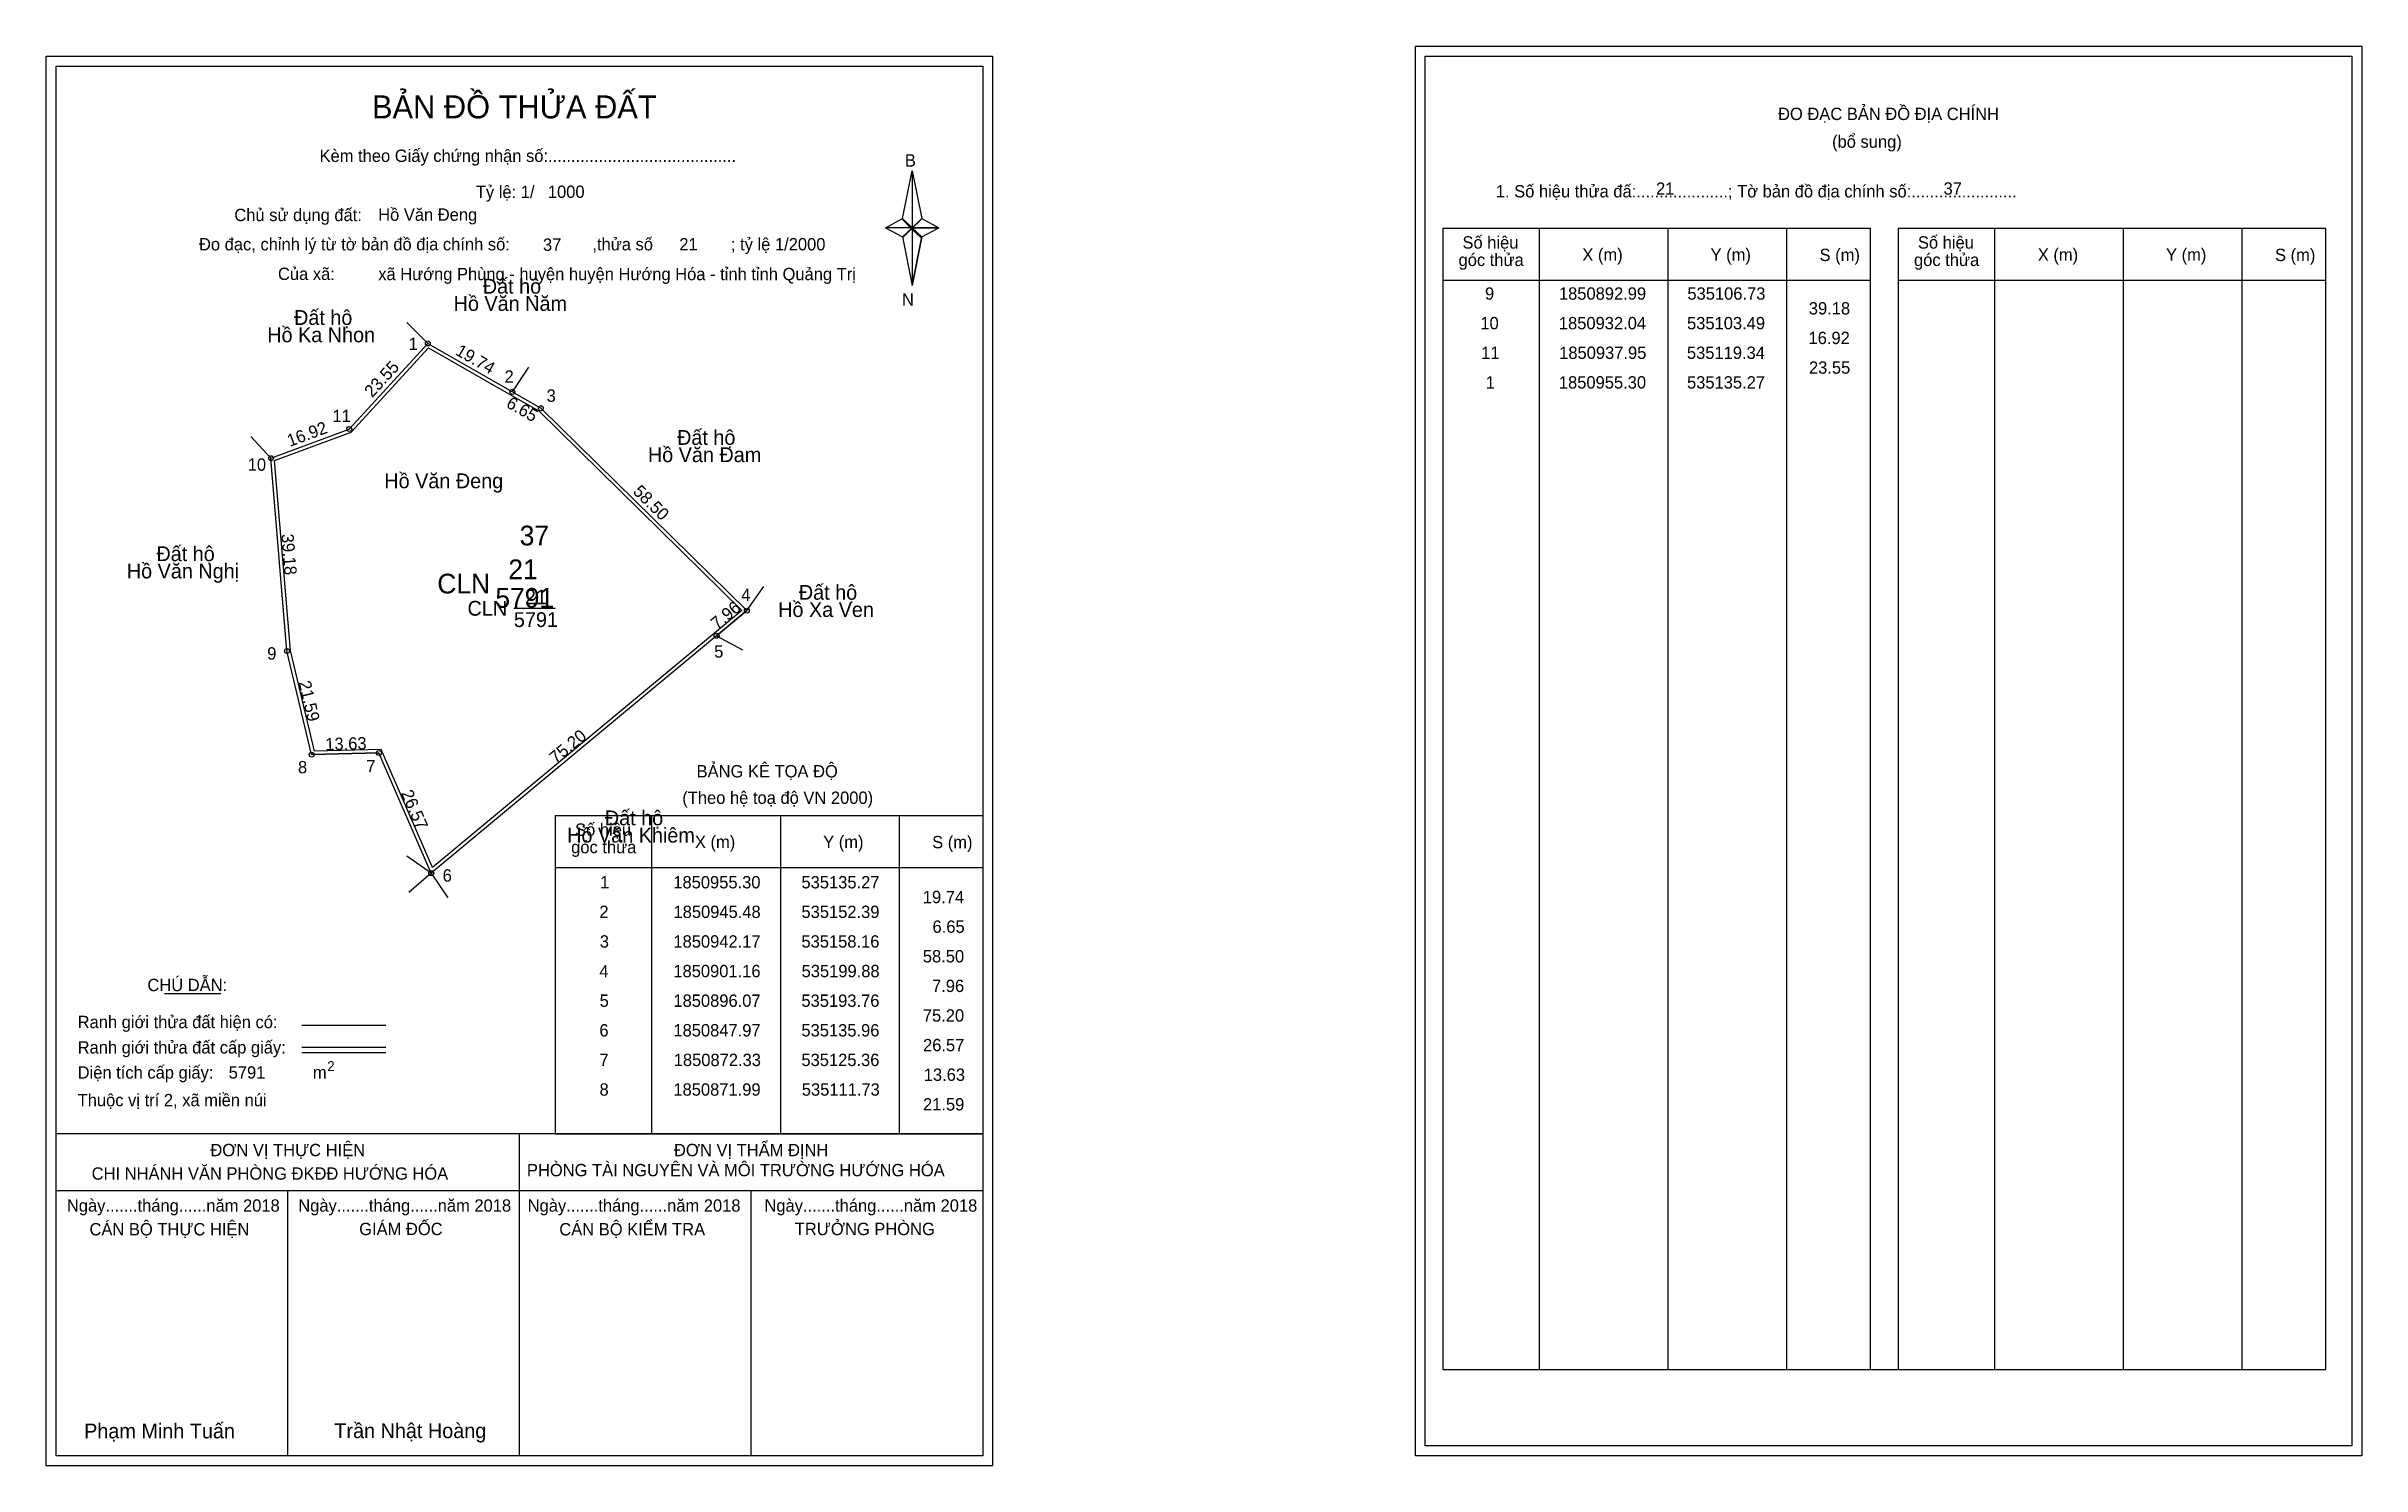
# Model space of a CAD drawing. Extents: x 535058 to 535527, y 1850728 to 1851015.
import ezdxf

# ---------------------------------------------------------------- set-up
doc = ezdxf.new("R2010")
doc.units = 0
for name, color, linetype in [('Level 1', 7, 'Continuous'), ('Level 10', 7, 'Continuous'), ('Level 11', 7, 'Continuous'), ('Level 13', 7, 'Continuous'), ('Level 2', 7, 'Continuous'), ('Level 27', 7, 'Continuous'), ('Level 3', 7, 'Continuous'), ('Level 36', 7, 'Continuous'), ('Level 4', 7, 'Continuous'), ('Level 49', 7, 'Continuous'), ('Level 5', 7, 'Continuous'), ('Level 53', 7, 'Continuous'), ('Level 55', 7, 'Continuous'), ('Level 6', 7, 'Continuous'), ('Level 63', 7, 'Continuous'), ('Level 7', 7, 'Continuous'), ('Level 9', 7, 'Continuous')]:
    doc.layers.add(name, color=color, linetype=linetype)

msp = doc.modelspace()

# ---------------------------------------------------------------- linework, layer by layer
at = {"layer": 'Level 1'}
for p, q in [((535337.3, 1851013.5), (535337.3, 1851013.5)), ((535059.98, 1851011.5), (535059.98, 1851011.5)), ((535231.4, 1850980.62), (535233.37, 1850990.26)), ((535233.37, 1850990.26), (535233.37, 1850978.73)), ((535233.37, 1850990.26), (535235.34, 1850980.62)), ((535227.96, 1850978.73), (535231.4, 1850980.62)), ((535231.4, 1850980.62), (535233.37, 1850978.73)), ((535235.34, 1850980.62), (535233.37, 1850978.73)), ((535233.22, 1850978.51), (535231.4, 1850980.4)), ((535233.37, 1850978.73), (535231.4, 1850976.89)), ((535233.22, 1850978.51), (535231.4, 1850976.67)), ((535231.4, 1850976.67), (535233.22, 1850978.51)), ((535231.4, 1850976.89), (535233.37, 1850967.03)), ((535235.19, 1850980.4), (535233.22, 1850978.51)), ((535233.22, 1850978.51), (535235.19, 1850980.4)), ((535235.19, 1850976.67), (535233.22, 1850978.51)), ((535233.37, 1850978.73), (535233.37, 1850967.03)), ((535233.37, 1850978.73), (535238.78, 1850978.73)), ((535233.37, 1850978.73), (535235.34, 1850976.89)), ((535235.34, 1850976.89), (535233.37, 1850967.03)), ((535235.34, 1850976.89), (535238.78, 1850978.73)), ((535340.84, 1850978.64), (535427.44, 1850978.64)), ((535360.43, 1850747.38), (535360.43, 1850978.64)), ((535386.5, 1850747.38), (535386.5, 1850978.64)), ((535410.47, 1850978.64), (535410.47, 1850747.38)), ((535427.44, 1850978.64), (535427.44, 1850747.38)), ((535433.09, 1850978.64), (535519.7, 1850978.64)), ((535452.68, 1850747.38), (535452.68, 1850978.64)), ((535478.76, 1850747.38), (535478.76, 1850978.64)), ((535502.73, 1850978.64), (535502.73, 1850747.38)), ((535519.7, 1850978.64), (535519.7, 1850747.38)), ((535340.84, 1850968.12), (535427.44, 1850968.12)), ((535433.09, 1850968.12), (535519.7, 1850968.12)), ((535161.08, 1850859.67), (535247.68, 1850859.67)), ((535180.67, 1850795.15), (535180.67, 1850859.67)), ((535206.74, 1850795.15), (535206.74, 1850859.67)), ((535230.71, 1850859.67), (535230.71, 1850795.15)), ((535161.08, 1850849.14), (535247.68, 1850849.14)), ((535081.9, 1850823.56), (535093.3, 1850823.56)), ((535109.76, 1850817.16), (535126.78, 1850817.16)), ((535109.76, 1850812.71), (535126.78, 1850812.71)), ((535109.76, 1850811.62), (535126.78, 1850811.62)), ((535166.81, 1850795.15), (535059.98, 1850795.15)), ((535247.68, 1850795.15), (535142.84, 1850795.15)), ((535153.83, 1850729.92), (535153.83, 1850795.15)), ((535161.08, 1850795.14), (535247.68, 1850795.14)), ((535247.68, 1850783.6), (535059.98, 1850783.6)), ((535106.9, 1850729.92), (535106.9, 1850783.6)), ((535200.75, 1850729.92), (535200.75, 1850783.6)), ((535340.84, 1850747.38), (535519.7, 1850747.38)), ((535525, 1850731.92), (535525, 1850731.92)), ((535247.68, 1850729.92), (535247.68, 1850729.92))]:
    msp.add_line(p, q, dxfattribs=at)
for points in [[(535231.4, 1850980.62), (535233.37, 1850990.26), (535233.37, 1850978.73)], [(535233.37, 1850978.73), (535235.34, 1850980.62), (535238.78, 1850978.73)], [(535227.96, 1850978.73), (535231.4, 1850976.89), (535233.37, 1850978.73)], [(535233.37, 1850978.73), (535233.37, 1850967.03), (535235.34, 1850976.89)]]:
    msp.add_lwpolyline(points, close=True, dxfattribs=at)
at = {"layer": 'Level 10'}
for p, q in [((535193.76, 1850896.07), (535199.88, 1850901.16)), ((535111.73, 1850871.99), (535125.36, 1850872.33))]:
    msp.add_line(p, q, dxfattribs=at)
for points in [[(535193.76, 1850896.07), (535135.96, 1850847.97), (535125.36, 1850872.33), (535111.73, 1850871.99), (535106.73, 1850892.99), (535103.49, 1850932.04), (535119.34, 1850937.95), (535135.27, 1850955.3), (535152.39, 1850945.48), (535158.16, 1850942.17), (535199.88, 1850901.16)], [(535193.31, 1850896.61), (535136.23, 1850849.1), (535125.81, 1850873.04), (535112.28, 1850872.7), (535107.42, 1850893.1), (535104.23, 1850931.57), (535119.74, 1850937.35), (535135.41, 1850954.41), (535152.04, 1850944.87), (535157.73, 1850941.61), (535198.84, 1850901.2)]]:
    msp.add_lwpolyline(points, close=True, dxfattribs=at)
at = {"layer": 'Level 11'}
for centre in [(535135.27, 1850955.3), (535152.39, 1850945.48), (535119.34, 1850937.95), (535158.16, 1850942.17), (535103.49, 1850932.04), (535199.88, 1850901.16), (535193.76, 1850896.07), (535193.76, 1850896.07), (535106.73, 1850892.99), (535125.36, 1850872.33), (535111.73, 1850871.99), (535135.96, 1850847.97)]:
    msp.add_circle(centre, 0.5, dxfattribs=at)
at = {"layer": 'Level 27'}
for p, q in [((535135.27, 1850955.3), (535131.02, 1850959.53)), ((535152.39, 1850945.48), (535155.72, 1850950.47)), ((535103.49, 1850932.04), (535099.4, 1850936.43)), ((535199.88, 1850901.16), (535203.35, 1850906.05)), ((535193.76, 1850896.07), (535199.03, 1850893.2)), ((535135.96, 1850847.97), (535131.04, 1850851.41)), ((535135.96, 1850847.97), (535131.43, 1850844.04)), ((535135.96, 1850847.97), (535139.29, 1850842.98))]:
    msp.add_line(p, q, dxfattribs=at)
at = {"layer": 'Level 3'}
for p, q in [((535340.84, 1850978.64), (535340.84, 1850747.38)), ((535433.09, 1850978.64), (535433.09, 1850747.38)), ((535161.08, 1850859.67), (535161.08, 1850795.15))]:
    msp.add_line(p, q, dxfattribs=at)
at = {"layer": 'Level 63'}
for points in [[(535057.98, 1851013.5), (535249.68, 1851013.5), (535249.68, 1850727.92), (535057.98, 1850727.92)], [(535335.31, 1851015.5), (535527.01, 1851015.5), (535527.01, 1850729.92), (535335.31, 1850729.92)], [(535337.31, 1851013.5), (535525.01, 1851013.5), (535525.01, 1850731.92), (535337.31, 1850731.92)], [(535059.98, 1851011.5), (535247.68, 1851011.5), (535247.68, 1850729.92), (535059.98, 1850729.92)]]:
    msp.add_lwpolyline(points, close=True, dxfattribs=at)
at = {"layer": 'Level 9'}
msp.add_line((535152.7, 1850901.64), (535161.03, 1850901.64), dxfattribs=at)

# ---------------------------------------------------------------- texts
at = {"layer": 'Level 1'}
for s, height, p in [('BẢN ĐỒ THỬA ĐẤT', 4.6657, (535123.95, 1851000.9)), ('ĐO ĐẠC BẢN ĐỒ ĐỊA CHÍNH', 2.5, (535408.78, 1851000.56)), ('Kèm theo Giấy chứng nhận số:.........................................', 2.5, (535113.33, 1850992.07)), ('(bổ sung)', 2.5, (535419.72, 1850994.94)), ('B', 2.5, (535231.91, 1850991.13)), ('1. Số hiệu thửa đấ:....................; Tờ bản đồ địa chính số:.......................', 2.5, (535351.61, 1850984.88)), ('Chủ sử dụng đất:', 2.5, (535096.07, 1850980.08)), ('Đo đạc, chỉnh lý từ tờ bản đồ địa chính số:                  ,thửa số                 ; tỷ lệ 1/2000', 2.5, (535088.91, 1850974.15)), ('Số hiệu', 2.5, (535344.85, 1850974.51)), ('Số hiệu', 2.5, (535437.11, 1850974.51)), ('góc thửa', 2.5, (535344.06, 1850970.98)), ('X (m)', 2.5, (535369.13, 1850972.04)), ('Y (m)', 2.5, (535395.11, 1850972.04)), ('S (m)', 2.5, (535417.19, 1850971.99)), ('góc thửa', 2.5, (535436.32, 1850970.98)), ('X (m)', 2.5, (535461.39, 1850972.04)), ('Y (m)', 2.5, (535487.37, 1850972.04)), ('S (m)', 2.5, (535509.45, 1850971.99)), ('Của xã:', 2.5, (535104.91, 1850968.15)), ('N', 2.5, (535231.31, 1850962.96)), ('BẢNG KÊ TỌA ĐỘ', 2.5, (535189.71, 1850867.37)), ('(Theo hệ toạ độ VN 2000)', 2.5, (535186.81, 1850862.01)), ('góc thửa', 2.5, (535164.3, 1850852.01)), ('Số hiệu', 2.5, (535165.09, 1850855.54)), ('X (m)', 2.5, (535189.37, 1850853.06)), ('Y (m)', 2.5, (535215.35, 1850853.06)), ('S (m)', 2.5, (535237.43, 1850853.01)), ('CHÚ DẪN:', 2.5, (535078.46, 1850824.07)), ('Ranh giới thửa đất hiện có:', 2.5, (535064.33, 1850816.57)), ('Ranh giới thửa đất cấp giấy:', 2.5, (535064.33, 1850811.43)), ('Diện tích cấp giấy:', 2.5, (535064.33, 1850806.35)), ('m', 2.5, (535111.98, 1850806.37)), ('2', 2, (535114.88, 1850807.88)), ('Thuộc vị trí 2, xã miền núi', 2.5, (535064.33, 1850800.75)), ('ĐƠN VỊ THỰC HIỆN', 2.5, (535091.21, 1850790.63)), ('ĐƠN VỊ THẨM ĐỊNH', 2.5, (535185.12, 1850790.63)), ('CHI NHÁNH VĂN PHÒNG ĐKĐĐ HƯỚNG HÓA', 2.5, (535067.17, 1850785.87)), ('PHÒNG TÀI NGUYÊN VÀ MÔI TRƯỜNG HƯỚNG HÓA', 2.5, (535155.34, 1850786.56)), ('Ngày.......tháng......năm 2018', 2.5, (535062.15, 1850779.39)), ('Ngày.......tháng......năm 2018', 2.5, (535109.02, 1850779.39)), ('Ngày.......tháng......năm 2018', 2.5, (535155.49, 1850779.39)), ('Ngày.......tháng......năm 2018', 2.5, (535203.45, 1850779.39)), ('CÁN BỘ THỰC HIỆN', 2.5, (535066.73, 1850774.58)), ('GIÁM ĐỐC', 2.5, (535121.36, 1850774.64)), ('CÁN BỘ KIỂM TRA', 2.5, (535161.9, 1850774.58)), ('TRƯỞNG PHÒNG', 2.5, (535209.59, 1850774.64)), ('Phạm Minh Tuấn', 3, (535065.64, 1850733.46)), ('Trần Nhật Hoàng', 3, (535116.33, 1850733.51))]:
    msp.add_text(s, height=height, dxfattribs=at).set_placement(p)
at = {"layer": 'Level 11'}
msp.add_text('Tỷ lệ: 1/', height=2.5, dxfattribs=at).set_placement((535144.99, 1850984.76))
at = {"layer": 'Level 13'}
for s, p in [('21', (535154.92, 1850902.44)), ('CLN', (535143.31, 1850900.14)), ('5791', (535152.7, 1850897.84))]:
    msp.add_text(s, height=3, dxfattribs=at).set_placement(p)
at = {"layer": 'Level 2'}
msp.add_text('Hồ Văn Đeng', height=3, dxfattribs=at).set_placement((535126.45, 1850925.96))
at = {"layer": 'Level 3'}
msp.add_text('CLN ', height=4, dxfattribs=at).set_placement((535137.18, 1850904.64))
at = {"layer": 'Level 36'}
for s, p in [('Đất hộ', (535146.4, 1850965.39)), ('Đất hộ', (535108.16, 1850959.05)), ('Hồ Văn Năm', (535140.49, 1850961.89)), ('Hồ Ka Nhon', (535102.73, 1850955.55)), ('Hồ Văn Đam', (535179.84, 1850931.25)), ('Đất hộ', (535185.75, 1850934.75)), ('Hồ Văn Nghị', (535074.29, 1850907.69)), ('Đất hộ', (535080.28, 1850911.19)), ('Đất hộ', (535210.42, 1850903.37)), ('Hồ Xa Ven', (535206.23, 1850899.87)), ('Đất hộ', (535171.12, 1850857.67)), ('Hồ Văn Khiêm', (535163.49, 1850854.17))]:
    msp.add_text(s, height=3, dxfattribs=at).set_placement(p)
at = {"layer": 'Level 4'}
msp.add_text('21', height=4, dxfattribs=at).set_placement((535151.57, 1850907.53))
at = {"layer": 'Level 49'}
for s, rotation, p in [('19.74', 330.1615, (535140.68, 1850953.12)), ('23.55', 47.4432, (535123.99, 1850944.19)), ('6.65', 330.159, (535150.94, 1850942.51)), ('16.92', 20.449, (535107.31, 1850934.32)), ('58.50', 315.4917, (535176.66, 1850925.1)), ('39.18', 274.743, (535105.57, 1850916.62)), ('7.96', 39.7503, (535193.88, 1850897.21)), ('21.59', 283.3925, (535109.06, 1850886.64)), ('13.63', 1.4289, (535114.52, 1850872.86)), ('75.20', 39.7665, (535161.2, 1850870.02)), ('26.57', 293.5158, (535129.77, 1850864.2))]:
    msp.add_text(s, height=2.5, rotation=rotation, dxfattribs=at).set_placement(p)
at = {"layer": 'Level 5'}
msp.add_text('5791', height=4, dxfattribs=at).set_placement((535148.95, 1850901.75))
at = {"layer": 'Level 53'}
for s, p in [('9', (535349.41, 1850964.16)), ('1850892.99', (535364.39, 1850964.16)), ('535106.73', (535390.41, 1850964.16)), ('39.18', (535415.01, 1850961.16)), ('10', (535348.48, 1850958.16)), ('1850932.04', (535364.38, 1850958.16)), ('535103.49', (535390.34, 1850958.16)), ('16.92', (535414.95, 1850955.16)), ('11', (535348.64, 1850952.16)), ('1850937.95', (535364.44, 1850952.16)), ('535119.34', (535390.32, 1850952.16)), ('1', (535349.56, 1850946.16)), ('1850955.30', (535364.38, 1850946.16)), ('535135.27', (535390.34, 1850946.16)), ('23.55', (535415.04, 1850949.16)), ('1', (535170.17, 1850844.89)), ('1850955.30', (535184.99, 1850844.89)), ('535135.27', (535210.95, 1850844.89)), ('2', (535170.02, 1850838.89)), ('1850945.48', (535185.03, 1850838.89)), ('535152.39', (535210.95, 1850838.89)), ('19.74', (535235.54, 1850841.89)), ('3', (535170.1, 1850832.89)), ('1850942.17', (535185.01, 1850832.89)), ('535158.16', (535210.94, 1850832.89)), ('6.65', (535237.5, 1850835.89)), ('58.50', (535235.54, 1850829.89)), ('4', (535170.01, 1850826.89)), ('1850901.16', (535185, 1850826.89)), ('535199.88', (535210.98, 1850826.89)), ('7.96', (535237.4, 1850823.89)), ('5', (535170.07, 1850820.89)), ('1850896.07', (535185.01, 1850820.89)), ('535193.76', (535210.94, 1850820.89)), ('6', (535170.02, 1850814.89)), ('1850847.97', (535185.01, 1850814.89)), ('535135.96', (535210.94, 1850814.89)), ('75.20', (535235.54, 1850817.89)), ('26.57', (535235.58, 1850811.89)), ('7', (535170.03, 1850808.89)), ('1850872.33', (535185.08, 1850808.89)), ('535125.36', (535210.94, 1850808.89)), ('13.63', (535235.72, 1850805.89)), ('8', (535170.05, 1850802.89)), ('1850871.99', (535185.01, 1850802.89)), ('535111.73', (535211.02, 1850802.89)), ('21.59', (535235.57, 1850799.89))]:
    msp.add_text(s, height=2.5, dxfattribs=at).set_placement(p)
at = {"layer": 'Level 55'}
for s, height, p in [('1', 0.4, (535135.16, 1850955.3)), ('12', 0.11, (535135.19, 1850955.19)), ('12', 0.11, (535135.19, 1850955.19)), ('11', 0.11, (535135.2, 1850955.19)), ('2', 0.4, (535152.25, 1850945.48)), ('263', 0.11, (535152.27, 1850945.37)), ('11', 0.11, (535152.32, 1850945.37)), ('11', 0.4, (535119.08, 1850937.95)), ('263', 0.11, (535158.04, 1850942.06)), ('3', 0.4, (535158.04, 1850942.17)), ('12', 0.11, (535119.26, 1850937.84)), ('12', 0.11, (535119.26, 1850937.84)), ('10', 0.4, (535103.21, 1850932.04)), ('12', 0.11, (535103.41, 1850931.93)), ('12', 0.11, (535103.41, 1850931.93)), ('0', 0.11, (535103.45, 1850931.93)), ('0', 0.11, (535103.45, 1850931.93)), ('4', 0.4, (535199.74, 1850901.16)), ('263', 0.11, (535199.76, 1850901.05)), ('266', 0.11, (535199.76, 1850901.05)), ('5', 0.4, (535193.63, 1850896.07)), ('266', 0.11, (535193.64, 1850895.96)), ('38', 0.11, (535193.68, 1850895.96)), ('9', 0.4, (535106.59, 1850892.99)), ('0', 0.11, (535106.69, 1850892.88)), ('0', 0.11, (535106.69, 1850892.88)), ('7', 0.4, (535125.23, 1850872.33)), ('8', 0.4, (535111.6, 1850871.99)), ('0', 0.11, (535111.69, 1850871.88)), ('0', 0.11, (535111.69, 1850871.88)), ('0', 0.11, (535125.32, 1850872.22)), ('0', 0.11, (535125.32, 1850872.22)), ('6', 0.4, (535135.82, 1850847.97)), ('38', 0.11, (535135.88, 1850847.86)), ('0', 0.11, (535135.92, 1850847.86)), ('0', 0.11, (535135.92, 1850847.86))]:
    msp.add_text(s, height=height, dxfattribs=at).set_placement(p)
at = {"layer": 'Level 6'}
for s, p in [('1000', (535159.58, 1850984.78)), ('21', (535384.06, 1850985.42)), ('37', (535442.31, 1850985.44)), ('Hồ Văn Đeng', (535125.2, 1850980.15)), ('37', (535158.59, 1850974.06)), ('21', (535186.21, 1850974.14)), ('xã Hướng Phùng - huyện huyện Hướng Hóa - tỉnh tỉnh Quảng Trị', (535125.22, 1850968.11)), ('5791', (535094.92, 1850806.35))]:
    msp.add_text(s, height=2.5, dxfattribs=at).set_placement(p)
at = {"layer": 'Level 7'}
msp.add_text('37', height=4, dxfattribs=at).set_placement((535153.87, 1850914.38))
at = {"layer": 'Level 9'}
for s, p in [('1', (535131.37, 1850953.98)), ('2', (535150.81, 1850947.34)), ('3', (535159.32, 1850943.47)), ('11', (535115.93, 1850939.35)), ('10', (535098.78, 1850929.5)), ('4', (535198.74, 1850903.1)), ('9', (535102.73, 1850891.24)), ('5', (535193.27, 1850891.64)), ('8', (535108.96, 1850868.2)), ('7', (535122.8, 1850868.38)), ('6', (535138.27, 1850846.26))]:
    msp.add_text(s, height=2.5, dxfattribs=at).set_placement(p)

doc.saveas('drawing.dxf')
